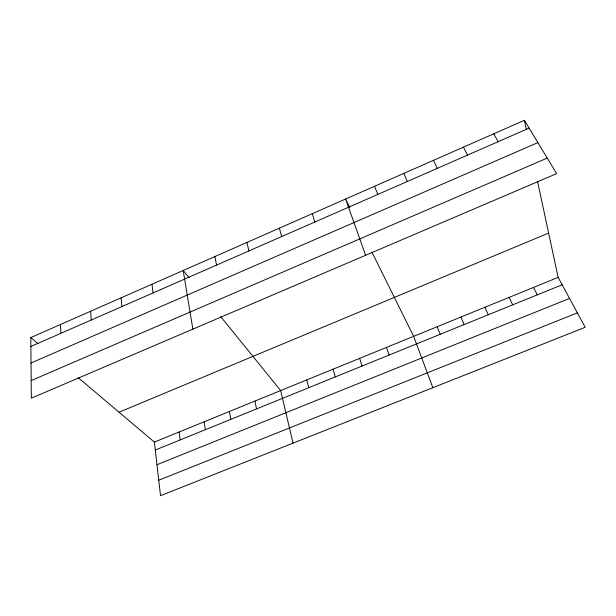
<?xml version="1.0" encoding="UTF-8"?>
<svg xmlns="http://www.w3.org/2000/svg" width="616" height="616" viewBox="0 0 616 616"><rect width="100%" height="100%" fill="white"/><g stroke="black" fill="none" stroke-linecap="round" stroke-linejoin="round"><path stroke-width="0.92" d="M30.8 337.568L524.416 120.32L556.625 173.635L31.339 398.182L30.8 337.568L37.892 343.566M30.877 346.477L529.129 128.113M31.023 363.001L537.884 142.604M31.185 380.572L547.231 158.081M119.034 412.212L548.633 233.087M78.147 377.623L154.362 442.088L558.142 277.385L537.491 181.212M155.278 450.034L562.139 284.761M156.964 464.71L569.538 298.406M158.751 480.226L577.377 312.859M189.089 277.731L183.206 270.493L192.862 329.137M220.728 316.709L280.68 390.567L293.039 443.143M493.755 133.811L498.144 141.688M558.142 277.385L585.2 327.288L160.53 495.68L154.362 442.088M463.44 147.155L467.529 155.109M533.502 287.433L537.298 294.848M349.726 207.346L345.599 199.022L365.611 255.294M371.887 252.075L413.636 336.328L432.848 387.695M509.085 297.397L512.689 304.851M433.472 160.345L437.26 168.368M484.9 307.261L488.303 314.753M403.85 173.381L407.345 181.481M460.93 317.04L464.141 324.57M437.175 326.726L440.201 334.296M374.559 186.271L377.77 194.44M386.486 347.401L389.12 355.039M359.621 358.366L362.046 366.043M312.274 213.69L314.884 222.006M333.033 369.207L335.258 376.923M279.379 228.166L281.681 236.552M306.722 379.941L308.747 387.695M246.916 242.458L248.91 250.92M524.416 120.32L526.387 129.483M254.901 401.078L256.541 408.901M214.861 256.564L216.562 265.096M229.383 411.488L230.838 419.342M204.119 421.791L205.39 429.675M179.117 431.993L180.211 439.909M151.959 284.245L153.091 292.916M121.098 297.828L121.96 306.56M90.629 311.242L91.222 320.027M60.53 324.486L60.861 333.333"/></g></svg>
